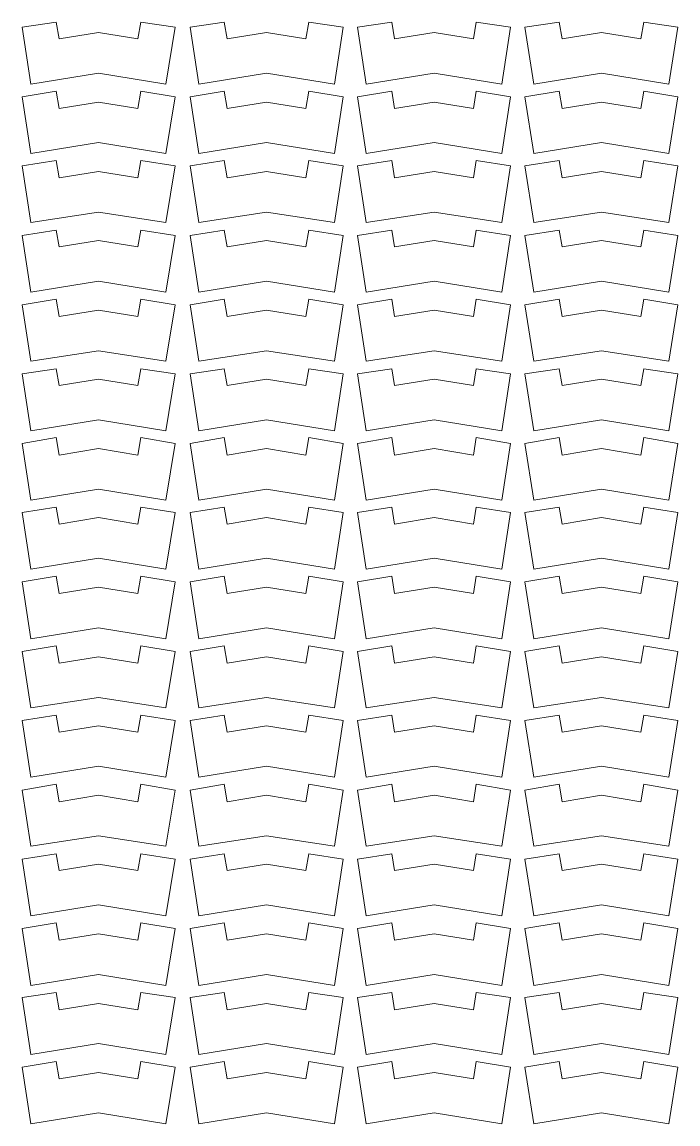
# Model space of a CAD drawing. Header units: centimetres. Extents: x -55.8 to 27.7, y -32.1 to 37.5.
# Drawn here: x 9.83 to 21.15, y 18.02 to 37.03 of the extents above; entities that cross this region are included whole.
import ezdxf

# ---------------------------------------------------------------- set-up
doc = ezdxf.new("R2010")
doc.units = ezdxf.units.CM
doc.header["$MEASUREMENT"] = 0

msp = doc.modelspace()

# ---------------------------------------------------------------- linework, layer by layer
at = {"color": 242, "lineweight": 9}
for points in [[(11.83, 36.745), (11.83, 36.745), (11.88, 37.035), (11.88, 37.035), (11.88, 37.035), (11.88, 37.035), (12.47, 36.945), (12.47, 36.945), (12.47, 36.945), (12.47, 36.945), (12.31, 35.965), (12.31, 35.965), (12.31, 35.965), (12.31, 35.965), (11.15, 36.155), (11.15, 36.155), (11.15, 36.155), (11.15, 36.155), (9.98, 35.965), (9.98, 35.965), (9.98, 35.965), (9.98, 35.965), (9.83, 36.945), (9.83, 36.945), (9.83, 36.945), (9.83, 36.945), (10.42, 37.035), (10.42, 37.035), (10.42, 37.035), (10.42, 37.035), (10.47, 36.745), (10.47, 36.745), (10.47, 36.745), (10.47, 36.745), (11.15, 36.855), (11.15, 36.855), (11.15, 36.855), (11.15, 36.855), (11.83, 36.745), (11.83, 36.745)], [(14.73, 36.745), (14.73, 36.745), (14.78, 37.035), (14.78, 37.035), (14.78, 37.035), (14.78, 37.035), (15.37, 36.945), (15.37, 36.945), (15.37, 36.945), (15.37, 36.945), (15.22, 35.965), (15.22, 35.965), (15.22, 35.965), (15.22, 35.965), (14.05, 36.155), (14.05, 36.155), (14.05, 36.155), (14.05, 36.155), (12.88, 35.965), (12.88, 35.965), (12.88, 35.965), (12.88, 35.965), (12.73, 36.945), (12.73, 36.945), (12.73, 36.945), (12.73, 36.945), (13.32, 37.035), (13.32, 37.035), (13.32, 37.035), (13.32, 37.035), (13.37, 36.745), (13.37, 36.745), (13.37, 36.745), (13.37, 36.745), (14.05, 36.855), (14.05, 36.855), (14.05, 36.855), (14.05, 36.855), (14.73, 36.745), (14.73, 36.745)], [(17.62, 36.745), (17.62, 36.745), (17.67, 37.035), (17.67, 37.035), (17.67, 37.035), (17.67, 37.035), (18.26, 36.945), (18.26, 36.945), (18.26, 36.945), (18.26, 36.945), (18.11, 35.965), (18.11, 35.965), (18.11, 35.965), (18.11, 35.965), (16.94, 36.155), (16.94, 36.155), (16.94, 36.155), (16.94, 36.155), (15.77, 35.965), (15.77, 35.965), (15.77, 35.965), (15.77, 35.965), (15.62, 36.945), (15.62, 36.945), (15.62, 36.945), (15.62, 36.945), (16.21, 37.035), (16.21, 37.035), (16.21, 37.035), (16.21, 37.035), (16.26, 36.745), (16.26, 36.745), (16.26, 36.745), (16.26, 36.745), (16.94, 36.855), (16.94, 36.855), (16.94, 36.855), (16.94, 36.855), (17.62, 36.745), (17.62, 36.745)], [(20.51, 36.745), (20.51, 36.745), (20.56, 37.035), (20.56, 37.035), (20.56, 37.035), (20.56, 37.035), (21.15, 36.945), (21.15, 36.945), (21.15, 36.945), (21.15, 36.945), (20.99, 35.965), (20.99, 35.965), (20.99, 35.965), (20.99, 35.965), (19.83, 36.155), (19.83, 36.155), (19.83, 36.155), (19.83, 36.155), (18.66, 35.965), (18.66, 35.965), (18.66, 35.965), (18.66, 35.965), (18.51, 36.945), (18.51, 36.945), (18.51, 36.945), (18.51, 36.945), (19.1, 37.035), (19.1, 37.035), (19.1, 37.035), (19.1, 37.035), (19.15, 36.745), (19.15, 36.745), (19.15, 36.745), (19.15, 36.745), (19.83, 36.855), (19.83, 36.855), (19.83, 36.855), (19.83, 36.855), (20.51, 36.745), (20.51, 36.745)], [(11.83, 35.545), (11.83, 35.545), (11.88, 35.845), (11.88, 35.845), (11.88, 35.845), (11.88, 35.845), (12.47, 35.745), (12.47, 35.745), (12.47, 35.745), (12.47, 35.745), (12.31, 34.765), (12.31, 34.765), (12.31, 34.765), (12.31, 34.765), (11.15, 34.955), (11.15, 34.955), (11.15, 34.955), (11.15, 34.955), (9.98, 34.765), (9.98, 34.765), (9.98, 34.765), (9.98, 34.765), (9.83, 35.745), (9.83, 35.745), (9.83, 35.745), (9.83, 35.745), (10.42, 35.845), (10.42, 35.845), (10.42, 35.845), (10.42, 35.845), (10.47, 35.545), (10.47, 35.545), (10.47, 35.545), (10.47, 35.545), (11.15, 35.655), (11.15, 35.655), (11.15, 35.655), (11.15, 35.655), (11.83, 35.545), (11.83, 35.545)], [(14.73, 35.545), (14.73, 35.545), (14.78, 35.845), (14.78, 35.845), (14.78, 35.845), (14.78, 35.845), (15.37, 35.745), (15.37, 35.745), (15.37, 35.745), (15.37, 35.745), (15.22, 34.765), (15.22, 34.765), (15.22, 34.765), (15.22, 34.765), (14.05, 34.955), (14.05, 34.955), (14.05, 34.955), (14.05, 34.955), (12.88, 34.765), (12.88, 34.765), (12.88, 34.765), (12.88, 34.765), (12.73, 35.745), (12.73, 35.745), (12.73, 35.745), (12.73, 35.745), (13.32, 35.845), (13.32, 35.845), (13.32, 35.845), (13.32, 35.845), (13.37, 35.545), (13.37, 35.545), (13.37, 35.545), (13.37, 35.545), (14.05, 35.655), (14.05, 35.655), (14.05, 35.655), (14.05, 35.655), (14.73, 35.545), (14.73, 35.545)], [(17.62, 35.545), (17.62, 35.545), (17.67, 35.845), (17.67, 35.845), (17.67, 35.845), (17.67, 35.845), (18.26, 35.745), (18.26, 35.745), (18.26, 35.745), (18.26, 35.745), (18.11, 34.765), (18.11, 34.765), (18.11, 34.765), (18.11, 34.765), (16.94, 34.955), (16.94, 34.955), (16.94, 34.955), (16.94, 34.955), (15.77, 34.765), (15.77, 34.765), (15.77, 34.765), (15.77, 34.765), (15.62, 35.745), (15.62, 35.745), (15.62, 35.745), (15.62, 35.745), (16.21, 35.845), (16.21, 35.845), (16.21, 35.845), (16.21, 35.845), (16.26, 35.545), (16.26, 35.545), (16.26, 35.545), (16.26, 35.545), (16.94, 35.655), (16.94, 35.655), (16.94, 35.655), (16.94, 35.655), (17.62, 35.545), (17.62, 35.545)], [(20.51, 35.545), (20.51, 35.545), (20.56, 35.845), (20.56, 35.845), (20.56, 35.845), (20.56, 35.845), (21.15, 35.745), (21.15, 35.745), (21.15, 35.745), (21.15, 35.745), (20.99, 34.765), (20.99, 34.765), (20.99, 34.765), (20.99, 34.765), (19.83, 34.955), (19.83, 34.955), (19.83, 34.955), (19.83, 34.955), (18.66, 34.765), (18.66, 34.765), (18.66, 34.765), (18.66, 34.765), (18.51, 35.745), (18.51, 35.745), (18.51, 35.745), (18.51, 35.745), (19.1, 35.845), (19.1, 35.845), (19.1, 35.845), (19.1, 35.845), (19.15, 35.545), (19.15, 35.545), (19.15, 35.545), (19.15, 35.545), (19.83, 35.655), (19.83, 35.655), (19.83, 35.655), (19.83, 35.655), (20.51, 35.545), (20.51, 35.545)], [(11.83, 34.345), (11.83, 34.345), (11.88, 34.645), (11.88, 34.645), (11.88, 34.645), (11.88, 34.645), (12.47, 34.555), (12.47, 34.555), (12.47, 34.555), (12.47, 34.555), (12.31, 33.575), (12.31, 33.575), (12.31, 33.575), (12.31, 33.575), (11.15, 33.755), (11.15, 33.755), (11.15, 33.755), (11.15, 33.755), (9.98, 33.575), (9.98, 33.575), (9.98, 33.575), (9.98, 33.575), (9.83, 34.555), (9.83, 34.555), (9.83, 34.555), (9.83, 34.555), (10.42, 34.645), (10.42, 34.645), (10.42, 34.645), (10.42, 34.645), (10.47, 34.345), (10.47, 34.345), (10.47, 34.345), (10.47, 34.345), (11.15, 34.455), (11.15, 34.455), (11.15, 34.455), (11.15, 34.455), (11.83, 34.345), (11.83, 34.345)], [(14.73, 34.345), (14.73, 34.345), (14.78, 34.645), (14.78, 34.645), (14.78, 34.645), (14.78, 34.645), (15.37, 34.555), (15.37, 34.555), (15.37, 34.555), (15.37, 34.555), (15.22, 33.575), (15.22, 33.575), (15.22, 33.575), (15.22, 33.575), (14.05, 33.755), (14.05, 33.755), (14.05, 33.755), (14.05, 33.755), (12.88, 33.575), (12.88, 33.575), (12.88, 33.575), (12.88, 33.575), (12.73, 34.555), (12.73, 34.555), (12.73, 34.555), (12.73, 34.555), (13.32, 34.645), (13.32, 34.645), (13.32, 34.645), (13.32, 34.645), (13.37, 34.345), (13.37, 34.345), (13.37, 34.345), (13.37, 34.345), (14.05, 34.455), (14.05, 34.455), (14.05, 34.455), (14.05, 34.455), (14.73, 34.345), (14.73, 34.345)], [(17.62, 34.345), (17.62, 34.345), (17.67, 34.645), (17.67, 34.645), (17.67, 34.645), (17.67, 34.645), (18.26, 34.555), (18.26, 34.555), (18.26, 34.555), (18.26, 34.555), (18.11, 33.575), (18.11, 33.575), (18.11, 33.575), (18.11, 33.575), (16.94, 33.755), (16.94, 33.755), (16.94, 33.755), (16.94, 33.755), (15.77, 33.575), (15.77, 33.575), (15.77, 33.575), (15.77, 33.575), (15.62, 34.555), (15.62, 34.555), (15.62, 34.555), (15.62, 34.555), (16.21, 34.645), (16.21, 34.645), (16.21, 34.645), (16.21, 34.645), (16.26, 34.345), (16.26, 34.345), (16.26, 34.345), (16.26, 34.345), (16.94, 34.455), (16.94, 34.455), (16.94, 34.455), (16.94, 34.455), (17.62, 34.345), (17.62, 34.345)], [(20.51, 34.345), (20.51, 34.345), (20.56, 34.645), (20.56, 34.645), (20.56, 34.645), (20.56, 34.645), (21.15, 34.555), (21.15, 34.555), (21.15, 34.555), (21.15, 34.555), (20.99, 33.575), (20.99, 33.575), (20.99, 33.575), (20.99, 33.575), (19.83, 33.755), (19.83, 33.755), (19.83, 33.755), (19.83, 33.755), (18.66, 33.575), (18.66, 33.575), (18.66, 33.575), (18.66, 33.575), (18.51, 34.555), (18.51, 34.555), (18.51, 34.555), (18.51, 34.555), (19.1, 34.645), (19.1, 34.645), (19.1, 34.645), (19.1, 34.645), (19.15, 34.345), (19.15, 34.345), (19.15, 34.345), (19.15, 34.345), (19.83, 34.455), (19.83, 34.455), (19.83, 34.455), (19.83, 34.455), (20.51, 34.345), (20.51, 34.345)], [(11.83, 33.155), (11.83, 33.155), (11.88, 33.445), (11.88, 33.445), (11.88, 33.445), (11.88, 33.445), (12.47, 33.355), (12.47, 33.355), (12.47, 33.355), (12.47, 33.355), (12.31, 32.375), (12.31, 32.375), (12.31, 32.375), (12.31, 32.375), (11.15, 32.565), (11.15, 32.565), (11.15, 32.565), (11.15, 32.565), (9.98, 32.375), (9.98, 32.375), (9.98, 32.375), (9.98, 32.375), (9.83, 33.355), (9.83, 33.355), (9.83, 33.355), (9.83, 33.355), (10.42, 33.445), (10.42, 33.445), (10.42, 33.445), (10.42, 33.445), (10.47, 33.155), (10.47, 33.155), (10.47, 33.155), (10.47, 33.155), (11.15, 33.265), (11.15, 33.265), (11.15, 33.265), (11.15, 33.265), (11.83, 33.155), (11.83, 33.155)], [(14.73, 33.155), (14.73, 33.155), (14.78, 33.445), (14.78, 33.445), (14.78, 33.445), (14.78, 33.445), (15.37, 33.355), (15.37, 33.355), (15.37, 33.355), (15.37, 33.355), (15.22, 32.375), (15.22, 32.375), (15.22, 32.375), (15.22, 32.375), (14.05, 32.565), (14.05, 32.565), (14.05, 32.565), (14.05, 32.565), (12.88, 32.375), (12.88, 32.375), (12.88, 32.375), (12.88, 32.375), (12.73, 33.355), (12.73, 33.355), (12.73, 33.355), (12.73, 33.355), (13.32, 33.445), (13.32, 33.445), (13.32, 33.445), (13.32, 33.445), (13.37, 33.155), (13.37, 33.155), (13.37, 33.155), (13.37, 33.155), (14.05, 33.265), (14.05, 33.265), (14.05, 33.265), (14.05, 33.265), (14.73, 33.155), (14.73, 33.155)], [(17.62, 33.155), (17.62, 33.155), (17.67, 33.445), (17.67, 33.445), (17.67, 33.445), (17.67, 33.445), (18.26, 33.355), (18.26, 33.355), (18.26, 33.355), (18.26, 33.355), (18.11, 32.375), (18.11, 32.375), (18.11, 32.375), (18.11, 32.375), (16.94, 32.565), (16.94, 32.565), (16.94, 32.565), (16.94, 32.565), (15.77, 32.375), (15.77, 32.375), (15.77, 32.375), (15.77, 32.375), (15.62, 33.355), (15.62, 33.355), (15.62, 33.355), (15.62, 33.355), (16.21, 33.445), (16.21, 33.445), (16.21, 33.445), (16.21, 33.445), (16.26, 33.155), (16.26, 33.155), (16.26, 33.155), (16.26, 33.155), (16.94, 33.265), (16.94, 33.265), (16.94, 33.265), (16.94, 33.265), (17.62, 33.155), (17.62, 33.155)], [(20.51, 33.155), (20.51, 33.155), (20.56, 33.445), (20.56, 33.445), (20.56, 33.445), (20.56, 33.445), (21.15, 33.355), (21.15, 33.355), (21.15, 33.355), (21.15, 33.355), (20.99, 32.375), (20.99, 32.375), (20.99, 32.375), (20.99, 32.375), (19.83, 32.565), (19.83, 32.565), (19.83, 32.565), (19.83, 32.565), (18.66, 32.375), (18.66, 32.375), (18.66, 32.375), (18.66, 32.375), (18.51, 33.355), (18.51, 33.355), (18.51, 33.355), (18.51, 33.355), (19.1, 33.445), (19.1, 33.445), (19.1, 33.445), (19.1, 33.445), (19.15, 33.155), (19.15, 33.155), (19.15, 33.155), (19.15, 33.155), (19.83, 33.265), (19.83, 33.265), (19.83, 33.265), (19.83, 33.265), (20.51, 33.155), (20.51, 33.155)], [(11.83, 31.955), (11.83, 31.955), (11.88, 32.255), (11.88, 32.255), (11.88, 32.255), (11.88, 32.255), (12.47, 32.155), (12.47, 32.155), (12.47, 32.155), (12.47, 32.155), (12.31, 31.185), (12.31, 31.185), (12.31, 31.185), (12.31, 31.185), (11.15, 31.365), (11.15, 31.365), (11.15, 31.365), (11.15, 31.365), (9.98, 31.185), (9.98, 31.185), (9.98, 31.185), (9.98, 31.185), (9.83, 32.155), (9.83, 32.155), (9.83, 32.155), (9.83, 32.155), (10.42, 32.255), (10.42, 32.255), (10.42, 32.255), (10.42, 32.255), (10.47, 31.955), (10.47, 31.955), (10.47, 31.955), (10.47, 31.955), (11.15, 32.065), (11.15, 32.065), (11.15, 32.065), (11.15, 32.065), (11.83, 31.955), (11.83, 31.955)], [(14.73, 31.955), (14.73, 31.955), (14.78, 32.255), (14.78, 32.255), (14.78, 32.255), (14.78, 32.255), (15.37, 32.155), (15.37, 32.155), (15.37, 32.155), (15.37, 32.155), (15.22, 31.185), (15.22, 31.185), (15.22, 31.185), (15.22, 31.185), (14.05, 31.365), (14.05, 31.365), (14.05, 31.365), (14.05, 31.365), (12.88, 31.185), (12.88, 31.185), (12.88, 31.185), (12.88, 31.185), (12.73, 32.155), (12.73, 32.155), (12.73, 32.155), (12.73, 32.155), (13.32, 32.255), (13.32, 32.255), (13.32, 32.255), (13.32, 32.255), (13.37, 31.955), (13.37, 31.955), (13.37, 31.955), (13.37, 31.955), (14.05, 32.065), (14.05, 32.065), (14.05, 32.065), (14.05, 32.065), (14.73, 31.955), (14.73, 31.955)], [(17.62, 31.955), (17.62, 31.955), (17.67, 32.255), (17.67, 32.255), (17.67, 32.255), (17.67, 32.255), (18.26, 32.155), (18.26, 32.155), (18.26, 32.155), (18.26, 32.155), (18.11, 31.185), (18.11, 31.185), (18.11, 31.185), (18.11, 31.185), (16.94, 31.365), (16.94, 31.365), (16.94, 31.365), (16.94, 31.365), (15.77, 31.185), (15.77, 31.185), (15.77, 31.185), (15.77, 31.185), (15.62, 32.155), (15.62, 32.155), (15.62, 32.155), (15.62, 32.155), (16.21, 32.255), (16.21, 32.255), (16.21, 32.255), (16.21, 32.255), (16.26, 31.955), (16.26, 31.955), (16.26, 31.955), (16.26, 31.955), (16.94, 32.065), (16.94, 32.065), (16.94, 32.065), (16.94, 32.065), (17.62, 31.955), (17.62, 31.955)], [(20.51, 31.955), (20.51, 31.955), (20.56, 32.255), (20.56, 32.255), (20.56, 32.255), (20.56, 32.255), (21.15, 32.155), (21.15, 32.155), (21.15, 32.155), (21.15, 32.155), (20.99, 31.185), (20.99, 31.185), (20.99, 31.185), (20.99, 31.185), (19.83, 31.365), (19.83, 31.365), (19.83, 31.365), (19.83, 31.365), (18.66, 31.185), (18.66, 31.185), (18.66, 31.185), (18.66, 31.185), (18.51, 32.155), (18.51, 32.155), (18.51, 32.155), (18.51, 32.155), (19.1, 32.255), (19.1, 32.255), (19.1, 32.255), (19.1, 32.255), (19.15, 31.955), (19.15, 31.955), (19.15, 31.955), (19.15, 31.955), (19.83, 32.065), (19.83, 32.065), (19.83, 32.065), (19.83, 32.065), (20.51, 31.955), (20.51, 31.955)], [(11.83, 30.765), (11.83, 30.765), (11.88, 31.055), (11.88, 31.055), (11.88, 31.055), (11.88, 31.055), (12.47, 30.965), (12.47, 30.965), (12.47, 30.965), (12.47, 30.965), (12.31, 29.985), (12.31, 29.985), (12.31, 29.985), (12.31, 29.985), (11.15, 30.175), (11.15, 30.175), (11.15, 30.175), (11.15, 30.175), (9.98, 29.985), (9.98, 29.985), (9.98, 29.985), (9.98, 29.985), (9.83, 30.965), (9.83, 30.965), (9.83, 30.965), (9.83, 30.965), (10.42, 31.055), (10.42, 31.055), (10.42, 31.055), (10.42, 31.055), (10.47, 30.765), (10.47, 30.765), (10.47, 30.765), (10.47, 30.765), (11.15, 30.875), (11.15, 30.875), (11.15, 30.875), (11.15, 30.875), (11.83, 30.765), (11.83, 30.765)], [(14.73, 30.765), (14.73, 30.765), (14.78, 31.055), (14.78, 31.055), (14.78, 31.055), (14.78, 31.055), (15.37, 30.965), (15.37, 30.965), (15.37, 30.965), (15.37, 30.965), (15.22, 29.985), (15.22, 29.985), (15.22, 29.985), (15.22, 29.985), (14.05, 30.175), (14.05, 30.175), (14.05, 30.175), (14.05, 30.175), (12.88, 29.985), (12.88, 29.985), (12.88, 29.985), (12.88, 29.985), (12.73, 30.965), (12.73, 30.965), (12.73, 30.965), (12.73, 30.965), (13.32, 31.055), (13.32, 31.055), (13.32, 31.055), (13.32, 31.055), (13.37, 30.765), (13.37, 30.765), (13.37, 30.765), (13.37, 30.765), (14.05, 30.875), (14.05, 30.875), (14.05, 30.875), (14.05, 30.875), (14.73, 30.765), (14.73, 30.765)], [(17.62, 30.765), (17.62, 30.765), (17.67, 31.055), (17.67, 31.055), (17.67, 31.055), (17.67, 31.055), (18.26, 30.965), (18.26, 30.965), (18.26, 30.965), (18.26, 30.965), (18.11, 29.985), (18.11, 29.985), (18.11, 29.985), (18.11, 29.985), (16.94, 30.175), (16.94, 30.175), (16.94, 30.175), (16.94, 30.175), (15.77, 29.985), (15.77, 29.985), (15.77, 29.985), (15.77, 29.985), (15.62, 30.965), (15.62, 30.965), (15.62, 30.965), (15.62, 30.965), (16.21, 31.055), (16.21, 31.055), (16.21, 31.055), (16.21, 31.055), (16.26, 30.765), (16.26, 30.765), (16.26, 30.765), (16.26, 30.765), (16.94, 30.875), (16.94, 30.875), (16.94, 30.875), (16.94, 30.875), (17.62, 30.765), (17.62, 30.765)], [(20.51, 30.765), (20.51, 30.765), (20.56, 31.055), (20.56, 31.055), (20.56, 31.055), (20.56, 31.055), (21.15, 30.965), (21.15, 30.965), (21.15, 30.965), (21.15, 30.965), (20.99, 29.985), (20.99, 29.985), (20.99, 29.985), (20.99, 29.985), (19.83, 30.175), (19.83, 30.175), (19.83, 30.175), (19.83, 30.175), (18.66, 29.985), (18.66, 29.985), (18.66, 29.985), (18.66, 29.985), (18.51, 30.965), (18.51, 30.965), (18.51, 30.965), (18.51, 30.965), (19.1, 31.055), (19.1, 31.055), (19.1, 31.055), (19.1, 31.055), (19.15, 30.765), (19.15, 30.765), (19.15, 30.765), (19.15, 30.765), (19.83, 30.875), (19.83, 30.875), (19.83, 30.875), (19.83, 30.875), (20.51, 30.765), (20.51, 30.765)], [(11.83, 29.565), (11.83, 29.565), (11.88, 29.865), (11.88, 29.865), (11.88, 29.865), (11.88, 29.865), (12.47, 29.765), (12.47, 29.765), (12.47, 29.765), (12.47, 29.765), (12.31, 28.785), (12.31, 28.785), (12.31, 28.785), (12.31, 28.785), (11.15, 28.975), (11.15, 28.975), (11.15, 28.975), (11.15, 28.975), (9.98, 28.785), (9.98, 28.785), (9.98, 28.785), (9.98, 28.785), (9.83, 29.765), (9.83, 29.765), (9.83, 29.765), (9.83, 29.765), (10.42, 29.865), (10.42, 29.865), (10.42, 29.865), (10.42, 29.865), (10.47, 29.565), (10.47, 29.565), (10.47, 29.565), (10.47, 29.565), (11.15, 29.675), (11.15, 29.675), (11.15, 29.675), (11.15, 29.675), (11.83, 29.565), (11.83, 29.565)], [(14.73, 29.565), (14.73, 29.565), (14.78, 29.865), (14.78, 29.865), (14.78, 29.865), (14.78, 29.865), (15.37, 29.765), (15.37, 29.765), (15.37, 29.765), (15.37, 29.765), (15.22, 28.785), (15.22, 28.785), (15.22, 28.785), (15.22, 28.785), (14.05, 28.975), (14.05, 28.975), (14.05, 28.975), (14.05, 28.975), (12.88, 28.785), (12.88, 28.785), (12.88, 28.785), (12.88, 28.785), (12.73, 29.765), (12.73, 29.765), (12.73, 29.765), (12.73, 29.765), (13.32, 29.865), (13.32, 29.865), (13.32, 29.865), (13.32, 29.865), (13.37, 29.565), (13.37, 29.565), (13.37, 29.565), (13.37, 29.565), (14.05, 29.675), (14.05, 29.675), (14.05, 29.675), (14.05, 29.675), (14.73, 29.565), (14.73, 29.565)], [(17.62, 29.565), (17.62, 29.565), (17.67, 29.865), (17.67, 29.865), (17.67, 29.865), (17.67, 29.865), (18.26, 29.765), (18.26, 29.765), (18.26, 29.765), (18.26, 29.765), (18.11, 28.785), (18.11, 28.785), (18.11, 28.785), (18.11, 28.785), (16.94, 28.975), (16.94, 28.975), (16.94, 28.975), (16.94, 28.975), (15.77, 28.785), (15.77, 28.785), (15.77, 28.785), (15.77, 28.785), (15.62, 29.765), (15.62, 29.765), (15.62, 29.765), (15.62, 29.765), (16.21, 29.865), (16.21, 29.865), (16.21, 29.865), (16.21, 29.865), (16.26, 29.565), (16.26, 29.565), (16.26, 29.565), (16.26, 29.565), (16.94, 29.675), (16.94, 29.675), (16.94, 29.675), (16.94, 29.675), (17.62, 29.565), (17.62, 29.565)], [(20.51, 29.565), (20.51, 29.565), (20.56, 29.865), (20.56, 29.865), (20.56, 29.865), (20.56, 29.865), (21.15, 29.765), (21.15, 29.765), (21.15, 29.765), (21.15, 29.765), (20.99, 28.785), (20.99, 28.785), (20.99, 28.785), (20.99, 28.785), (19.83, 28.975), (19.83, 28.975), (19.83, 28.975), (19.83, 28.975), (18.66, 28.785), (18.66, 28.785), (18.66, 28.785), (18.66, 28.785), (18.51, 29.765), (18.51, 29.765), (18.51, 29.765), (18.51, 29.765), (19.1, 29.865), (19.1, 29.865), (19.1, 29.865), (19.1, 29.865), (19.15, 29.565), (19.15, 29.565), (19.15, 29.565), (19.15, 29.565), (19.83, 29.675), (19.83, 29.675), (19.83, 29.675), (19.83, 29.675), (20.51, 29.565), (20.51, 29.565)], [(11.83, 28.375), (11.83, 28.375), (11.88, 28.665), (11.88, 28.665), (11.88, 28.665), (11.88, 28.665), (12.47, 28.575), (12.47, 28.575), (12.47, 28.575), (12.47, 28.575), (12.31, 27.595), (12.31, 27.595), (12.31, 27.595), (12.31, 27.595), (11.15, 27.785), (11.15, 27.785), (11.15, 27.785), (11.15, 27.785), (9.98, 27.595), (9.98, 27.595), (9.98, 27.595), (9.98, 27.595), (9.83, 28.575), (9.83, 28.575), (9.83, 28.575), (9.83, 28.575), (10.42, 28.665), (10.42, 28.665), (10.42, 28.665), (10.42, 28.665), (10.47, 28.375), (10.47, 28.375), (10.47, 28.375), (10.47, 28.375), (11.15, 28.485), (11.15, 28.485), (11.15, 28.485), (11.15, 28.485), (11.83, 28.375), (11.83, 28.375)], [(14.73, 28.375), (14.73, 28.375), (14.78, 28.665), (14.78, 28.665), (14.78, 28.665), (14.78, 28.665), (15.37, 28.575), (15.37, 28.575), (15.37, 28.575), (15.37, 28.575), (15.22, 27.595), (15.22, 27.595), (15.22, 27.595), (15.22, 27.595), (14.05, 27.785), (14.05, 27.785), (14.05, 27.785), (14.05, 27.785), (12.88, 27.595), (12.88, 27.595), (12.88, 27.595), (12.88, 27.595), (12.73, 28.575), (12.73, 28.575), (12.73, 28.575), (12.73, 28.575), (13.32, 28.665), (13.32, 28.665), (13.32, 28.665), (13.32, 28.665), (13.37, 28.375), (13.37, 28.375), (13.37, 28.375), (13.37, 28.375), (14.05, 28.485), (14.05, 28.485), (14.05, 28.485), (14.05, 28.485), (14.73, 28.375), (14.73, 28.375)], [(17.62, 28.375), (17.62, 28.375), (17.67, 28.665), (17.67, 28.665), (17.67, 28.665), (17.67, 28.665), (18.26, 28.575), (18.26, 28.575), (18.26, 28.575), (18.26, 28.575), (18.11, 27.595), (18.11, 27.595), (18.11, 27.595), (18.11, 27.595), (16.94, 27.785), (16.94, 27.785), (16.94, 27.785), (16.94, 27.785), (15.77, 27.595), (15.77, 27.595), (15.77, 27.595), (15.77, 27.595), (15.62, 28.575), (15.62, 28.575), (15.62, 28.575), (15.62, 28.575), (16.21, 28.665), (16.21, 28.665), (16.21, 28.665), (16.21, 28.665), (16.26, 28.375), (16.26, 28.375), (16.26, 28.375), (16.26, 28.375), (16.94, 28.485), (16.94, 28.485), (16.94, 28.485), (16.94, 28.485), (17.62, 28.375), (17.62, 28.375)], [(20.51, 28.375), (20.51, 28.375), (20.56, 28.665), (20.56, 28.665), (20.56, 28.665), (20.56, 28.665), (21.15, 28.575), (21.15, 28.575), (21.15, 28.575), (21.15, 28.575), (20.99, 27.595), (20.99, 27.595), (20.99, 27.595), (20.99, 27.595), (19.83, 27.785), (19.83, 27.785), (19.83, 27.785), (19.83, 27.785), (18.66, 27.595), (18.66, 27.595), (18.66, 27.595), (18.66, 27.595), (18.51, 28.575), (18.51, 28.575), (18.51, 28.575), (18.51, 28.575), (19.1, 28.665), (19.1, 28.665), (19.1, 28.665), (19.1, 28.665), (19.15, 28.375), (19.15, 28.375), (19.15, 28.375), (19.15, 28.375), (19.83, 28.485), (19.83, 28.485), (19.83, 28.485), (19.83, 28.485), (20.51, 28.375), (20.51, 28.375)], [(11.83, 27.175), (11.83, 27.175), (11.88, 27.475), (11.88, 27.475), (11.88, 27.475), (11.88, 27.475), (12.47, 27.375), (12.47, 27.375), (12.47, 27.375), (12.47, 27.375), (12.31, 26.395), (12.31, 26.395), (12.31, 26.395), (12.31, 26.395), (11.15, 26.585), (11.15, 26.585), (11.15, 26.585), (11.15, 26.585), (9.98, 26.395), (9.98, 26.395), (9.98, 26.395), (9.98, 26.395), (9.83, 27.375), (9.83, 27.375), (9.83, 27.375), (9.83, 27.375), (10.42, 27.475), (10.42, 27.475), (10.42, 27.475), (10.42, 27.475), (10.47, 27.175), (10.47, 27.175), (10.47, 27.175), (10.47, 27.175), (11.15, 27.285), (11.15, 27.285), (11.15, 27.285), (11.15, 27.285), (11.83, 27.175), (11.83, 27.175)], [(14.73, 27.175), (14.73, 27.175), (14.78, 27.475), (14.78, 27.475), (14.78, 27.475), (14.78, 27.475), (15.37, 27.375), (15.37, 27.375), (15.37, 27.375), (15.37, 27.375), (15.22, 26.395), (15.22, 26.395), (15.22, 26.395), (15.22, 26.395), (14.05, 26.585), (14.05, 26.585), (14.05, 26.585), (14.05, 26.585), (12.88, 26.395), (12.88, 26.395), (12.88, 26.395), (12.88, 26.395), (12.73, 27.375), (12.73, 27.375), (12.73, 27.375), (12.73, 27.375), (13.32, 27.475), (13.32, 27.475), (13.32, 27.475), (13.32, 27.475), (13.37, 27.175), (13.37, 27.175), (13.37, 27.175), (13.37, 27.175), (14.05, 27.285), (14.05, 27.285), (14.05, 27.285), (14.05, 27.285), (14.73, 27.175), (14.73, 27.175)], [(17.62, 27.175), (17.62, 27.175), (17.67, 27.475), (17.67, 27.475), (17.67, 27.475), (17.67, 27.475), (18.26, 27.375), (18.26, 27.375), (18.26, 27.375), (18.26, 27.375), (18.11, 26.395), (18.11, 26.395), (18.11, 26.395), (18.11, 26.395), (16.94, 26.585), (16.94, 26.585), (16.94, 26.585), (16.94, 26.585), (15.77, 26.395), (15.77, 26.395), (15.77, 26.395), (15.77, 26.395), (15.62, 27.375), (15.62, 27.375), (15.62, 27.375), (15.62, 27.375), (16.21, 27.475), (16.21, 27.475), (16.21, 27.475), (16.21, 27.475), (16.26, 27.175), (16.26, 27.175), (16.26, 27.175), (16.26, 27.175), (16.94, 27.285), (16.94, 27.285), (16.94, 27.285), (16.94, 27.285), (17.62, 27.175), (17.62, 27.175)], [(20.51, 27.175), (20.51, 27.175), (20.56, 27.475), (20.56, 27.475), (20.56, 27.475), (20.56, 27.475), (21.15, 27.375), (21.15, 27.375), (21.15, 27.375), (21.15, 27.375), (20.99, 26.395), (20.99, 26.395), (20.99, 26.395), (20.99, 26.395), (19.83, 26.585), (19.83, 26.585), (19.83, 26.585), (19.83, 26.585), (18.66, 26.395), (18.66, 26.395), (18.66, 26.395), (18.66, 26.395), (18.51, 27.375), (18.51, 27.375), (18.51, 27.375), (18.51, 27.375), (19.1, 27.475), (19.1, 27.475), (19.1, 27.475), (19.1, 27.475), (19.15, 27.175), (19.15, 27.175), (19.15, 27.175), (19.15, 27.175), (19.83, 27.285), (19.83, 27.285), (19.83, 27.285), (19.83, 27.285), (20.51, 27.175), (20.51, 27.175)], [(11.83, 25.975), (11.83, 25.975), (11.88, 26.275), (11.88, 26.275), (11.88, 26.275), (11.88, 26.275), (12.47, 26.175), (12.47, 26.175), (12.47, 26.175), (12.47, 26.175), (12.31, 25.205), (12.31, 25.205), (12.31, 25.205), (12.31, 25.205), (11.15, 25.385), (11.15, 25.385), (11.15, 25.385), (11.15, 25.385), (9.98, 25.205), (9.98, 25.205), (9.98, 25.205), (9.98, 25.205), (9.83, 26.175), (9.83, 26.175), (9.83, 26.175), (9.83, 26.175), (10.42, 26.275), (10.42, 26.275), (10.42, 26.275), (10.42, 26.275), (10.47, 25.975), (10.47, 25.975), (10.47, 25.975), (10.47, 25.975), (11.15, 26.085), (11.15, 26.085), (11.15, 26.085), (11.15, 26.085), (11.83, 25.975), (11.83, 25.975)], [(14.73, 25.975), (14.73, 25.975), (14.78, 26.275), (14.78, 26.275), (14.78, 26.275), (14.78, 26.275), (15.37, 26.175), (15.37, 26.175), (15.37, 26.175), (15.37, 26.175), (15.22, 25.205), (15.22, 25.205), (15.22, 25.205), (15.22, 25.205), (14.05, 25.385), (14.05, 25.385), (14.05, 25.385), (14.05, 25.385), (12.88, 25.205), (12.88, 25.205), (12.88, 25.205), (12.88, 25.205), (12.73, 26.175), (12.73, 26.175), (12.73, 26.175), (12.73, 26.175), (13.32, 26.275), (13.32, 26.275), (13.32, 26.275), (13.32, 26.275), (13.37, 25.975), (13.37, 25.975), (13.37, 25.975), (13.37, 25.975), (14.05, 26.085), (14.05, 26.085), (14.05, 26.085), (14.05, 26.085), (14.73, 25.975), (14.73, 25.975)], [(17.62, 25.975), (17.62, 25.975), (17.67, 26.275), (17.67, 26.275), (17.67, 26.275), (17.67, 26.275), (18.26, 26.175), (18.26, 26.175), (18.26, 26.175), (18.26, 26.175), (18.11, 25.205), (18.11, 25.205), (18.11, 25.205), (18.11, 25.205), (16.94, 25.385), (16.94, 25.385), (16.94, 25.385), (16.94, 25.385), (15.77, 25.205), (15.77, 25.205), (15.77, 25.205), (15.77, 25.205), (15.62, 26.175), (15.62, 26.175), (15.62, 26.175), (15.62, 26.175), (16.21, 26.275), (16.21, 26.275), (16.21, 26.275), (16.21, 26.275), (16.26, 25.975), (16.26, 25.975), (16.26, 25.975), (16.26, 25.975), (16.94, 26.085), (16.94, 26.085), (16.94, 26.085), (16.94, 26.085), (17.62, 25.975), (17.62, 25.975)], [(20.51, 25.975), (20.51, 25.975), (20.56, 26.275), (20.56, 26.275), (20.56, 26.275), (20.56, 26.275), (21.15, 26.175), (21.15, 26.175), (21.15, 26.175), (21.15, 26.175), (20.99, 25.205), (20.99, 25.205), (20.99, 25.205), (20.99, 25.205), (19.83, 25.385), (19.83, 25.385), (19.83, 25.385), (19.83, 25.385), (18.66, 25.205), (18.66, 25.205), (18.66, 25.205), (18.66, 25.205), (18.51, 26.175), (18.51, 26.175), (18.51, 26.175), (18.51, 26.175), (19.1, 26.275), (19.1, 26.275), (19.1, 26.275), (19.1, 26.275), (19.15, 25.975), (19.15, 25.975), (19.15, 25.975), (19.15, 25.975), (19.83, 26.085), (19.83, 26.085), (19.83, 26.085), (19.83, 26.085), (20.51, 25.975), (20.51, 25.975)], [(11.83, 24.785), (11.83, 24.785), (11.88, 25.075), (11.88, 25.075), (11.88, 25.075), (11.88, 25.075), (12.47, 24.985), (12.47, 24.985), (12.47, 24.985), (12.47, 24.985), (12.31, 24.005), (12.31, 24.005), (12.31, 24.005), (12.31, 24.005), (11.15, 24.195), (11.15, 24.195), (11.15, 24.195), (11.15, 24.195), (9.98, 24.005), (9.98, 24.005), (9.98, 24.005), (9.98, 24.005), (9.83, 24.985), (9.83, 24.985), (9.83, 24.985), (9.83, 24.985), (10.42, 25.075), (10.42, 25.075), (10.42, 25.075), (10.42, 25.075), (10.47, 24.785), (10.47, 24.785), (10.47, 24.785), (10.47, 24.785), (11.15, 24.895), (11.15, 24.895), (11.15, 24.895), (11.15, 24.895), (11.83, 24.785), (11.83, 24.785)], [(14.73, 24.785), (14.73, 24.785), (14.78, 25.075), (14.78, 25.075), (14.78, 25.075), (14.78, 25.075), (15.37, 24.985), (15.37, 24.985), (15.37, 24.985), (15.37, 24.985), (15.22, 24.005), (15.22, 24.005), (15.22, 24.005), (15.22, 24.005), (14.05, 24.195), (14.05, 24.195), (14.05, 24.195), (14.05, 24.195), (12.88, 24.005), (12.88, 24.005), (12.88, 24.005), (12.88, 24.005), (12.73, 24.985), (12.73, 24.985), (12.73, 24.985), (12.73, 24.985), (13.32, 25.075), (13.32, 25.075), (13.32, 25.075), (13.32, 25.075), (13.37, 24.785), (13.37, 24.785), (13.37, 24.785), (13.37, 24.785), (14.05, 24.895), (14.05, 24.895), (14.05, 24.895), (14.05, 24.895), (14.73, 24.785), (14.73, 24.785)], [(17.62, 24.785), (17.62, 24.785), (17.67, 25.075), (17.67, 25.075), (17.67, 25.075), (17.67, 25.075), (18.26, 24.985), (18.26, 24.985), (18.26, 24.985), (18.26, 24.985), (18.11, 24.005), (18.11, 24.005), (18.11, 24.005), (18.11, 24.005), (16.94, 24.195), (16.94, 24.195), (16.94, 24.195), (16.94, 24.195), (15.77, 24.005), (15.77, 24.005), (15.77, 24.005), (15.77, 24.005), (15.62, 24.985), (15.62, 24.985), (15.62, 24.985), (15.62, 24.985), (16.21, 25.075), (16.21, 25.075), (16.21, 25.075), (16.21, 25.075), (16.26, 24.785), (16.26, 24.785), (16.26, 24.785), (16.26, 24.785), (16.94, 24.895), (16.94, 24.895), (16.94, 24.895), (16.94, 24.895), (17.62, 24.785), (17.62, 24.785)], [(20.51, 24.785), (20.51, 24.785), (20.56, 25.075), (20.56, 25.075), (20.56, 25.075), (20.56, 25.075), (21.15, 24.985), (21.15, 24.985), (21.15, 24.985), (21.15, 24.985), (20.99, 24.005), (20.99, 24.005), (20.99, 24.005), (20.99, 24.005), (19.83, 24.195), (19.83, 24.195), (19.83, 24.195), (19.83, 24.195), (18.66, 24.005), (18.66, 24.005), (18.66, 24.005), (18.66, 24.005), (18.51, 24.985), (18.51, 24.985), (18.51, 24.985), (18.51, 24.985), (19.1, 25.075), (19.1, 25.075), (19.1, 25.075), (19.1, 25.075), (19.15, 24.785), (19.15, 24.785), (19.15, 24.785), (19.15, 24.785), (19.83, 24.895), (19.83, 24.895), (19.83, 24.895), (19.83, 24.895), (20.51, 24.785), (20.51, 24.785)], [(11.83, 23.585), (11.83, 23.585), (11.88, 23.885), (11.88, 23.885), (11.88, 23.885), (11.88, 23.885), (12.47, 23.785), (12.47, 23.785), (12.47, 23.785), (12.47, 23.785), (12.31, 22.815), (12.31, 22.815), (12.31, 22.815), (12.31, 22.815), (11.15, 22.995), (11.15, 22.995), (11.15, 22.995), (11.15, 22.995), (9.98, 22.815), (9.98, 22.815), (9.98, 22.815), (9.98, 22.815), (9.83, 23.785), (9.83, 23.785), (9.83, 23.785), (9.83, 23.785), (10.42, 23.885), (10.42, 23.885), (10.42, 23.885), (10.42, 23.885), (10.47, 23.585), (10.47, 23.585), (10.47, 23.585), (10.47, 23.585), (11.15, 23.695), (11.15, 23.695), (11.15, 23.695), (11.15, 23.695), (11.83, 23.585), (11.83, 23.585)], [(14.73, 23.585), (14.73, 23.585), (14.78, 23.885), (14.78, 23.885), (14.78, 23.885), (14.78, 23.885), (15.37, 23.785), (15.37, 23.785), (15.37, 23.785), (15.37, 23.785), (15.22, 22.815), (15.22, 22.815), (15.22, 22.815), (15.22, 22.815), (14.05, 22.995), (14.05, 22.995), (14.05, 22.995), (14.05, 22.995), (12.88, 22.815), (12.88, 22.815), (12.88, 22.815), (12.88, 22.815), (12.73, 23.785), (12.73, 23.785), (12.73, 23.785), (12.73, 23.785), (13.32, 23.885), (13.32, 23.885), (13.32, 23.885), (13.32, 23.885), (13.37, 23.585), (13.37, 23.585), (13.37, 23.585), (13.37, 23.585), (14.05, 23.695), (14.05, 23.695), (14.05, 23.695), (14.05, 23.695), (14.73, 23.585), (14.73, 23.585)], [(17.62, 23.585), (17.62, 23.585), (17.67, 23.885), (17.67, 23.885), (17.67, 23.885), (17.67, 23.885), (18.26, 23.785), (18.26, 23.785), (18.26, 23.785), (18.26, 23.785), (18.11, 22.815), (18.11, 22.815), (18.11, 22.815), (18.11, 22.815), (16.94, 22.995), (16.94, 22.995), (16.94, 22.995), (16.94, 22.995), (15.77, 22.815), (15.77, 22.815), (15.77, 22.815), (15.77, 22.815), (15.62, 23.785), (15.62, 23.785), (15.62, 23.785), (15.62, 23.785), (16.21, 23.885), (16.21, 23.885), (16.21, 23.885), (16.21, 23.885), (16.26, 23.585), (16.26, 23.585), (16.26, 23.585), (16.26, 23.585), (16.94, 23.695), (16.94, 23.695), (16.94, 23.695), (16.94, 23.695), (17.62, 23.585), (17.62, 23.585)], [(20.51, 23.585), (20.51, 23.585), (20.56, 23.885), (20.56, 23.885), (20.56, 23.885), (20.56, 23.885), (21.15, 23.785), (21.15, 23.785), (21.15, 23.785), (21.15, 23.785), (20.99, 22.815), (20.99, 22.815), (20.99, 22.815), (20.99, 22.815), (19.83, 22.995), (19.83, 22.995), (19.83, 22.995), (19.83, 22.995), (18.66, 22.815), (18.66, 22.815), (18.66, 22.815), (18.66, 22.815), (18.51, 23.785), (18.51, 23.785), (18.51, 23.785), (18.51, 23.785), (19.1, 23.885), (19.1, 23.885), (19.1, 23.885), (19.1, 23.885), (19.15, 23.585), (19.15, 23.585), (19.15, 23.585), (19.15, 23.585), (19.83, 23.695), (19.83, 23.695), (19.83, 23.695), (19.83, 23.695), (20.51, 23.585), (20.51, 23.585)], [(11.83, 22.395), (11.83, 22.395), (11.88, 22.685), (11.88, 22.685), (11.88, 22.685), (11.88, 22.685), (12.47, 22.595), (12.47, 22.595), (12.47, 22.595), (12.47, 22.595), (12.31, 21.615), (12.31, 21.615), (12.31, 21.615), (12.31, 21.615), (11.15, 21.805), (11.15, 21.805), (11.15, 21.805), (11.15, 21.805), (9.98, 21.615), (9.98, 21.615), (9.98, 21.615), (9.98, 21.615), (9.83, 22.595), (9.83, 22.595), (9.83, 22.595), (9.83, 22.595), (10.42, 22.685), (10.42, 22.685), (10.42, 22.685), (10.42, 22.685), (10.47, 22.395), (10.47, 22.395), (10.47, 22.395), (10.47, 22.395), (11.15, 22.505), (11.15, 22.505), (11.15, 22.505), (11.15, 22.505), (11.83, 22.395), (11.83, 22.395)], [(14.73, 22.395), (14.73, 22.395), (14.78, 22.685), (14.78, 22.685), (14.78, 22.685), (14.78, 22.685), (15.37, 22.595), (15.37, 22.595), (15.37, 22.595), (15.37, 22.595), (15.22, 21.615), (15.22, 21.615), (15.22, 21.615), (15.22, 21.615), (14.05, 21.805), (14.05, 21.805), (14.05, 21.805), (14.05, 21.805), (12.88, 21.615), (12.88, 21.615), (12.88, 21.615), (12.88, 21.615), (12.73, 22.595), (12.73, 22.595), (12.73, 22.595), (12.73, 22.595), (13.32, 22.685), (13.32, 22.685), (13.32, 22.685), (13.32, 22.685), (13.37, 22.395), (13.37, 22.395), (13.37, 22.395), (13.37, 22.395), (14.05, 22.505), (14.05, 22.505), (14.05, 22.505), (14.05, 22.505), (14.73, 22.395), (14.73, 22.395)], [(17.62, 22.395), (17.62, 22.395), (17.67, 22.685), (17.67, 22.685), (17.67, 22.685), (17.67, 22.685), (18.26, 22.595), (18.26, 22.595), (18.26, 22.595), (18.26, 22.595), (18.11, 21.615), (18.11, 21.615), (18.11, 21.615), (18.11, 21.615), (16.94, 21.805), (16.94, 21.805), (16.94, 21.805), (16.94, 21.805), (15.77, 21.615), (15.77, 21.615), (15.77, 21.615), (15.77, 21.615), (15.62, 22.595), (15.62, 22.595), (15.62, 22.595), (15.62, 22.595), (16.21, 22.685), (16.21, 22.685), (16.21, 22.685), (16.21, 22.685), (16.26, 22.395), (16.26, 22.395), (16.26, 22.395), (16.26, 22.395), (16.94, 22.505), (16.94, 22.505), (16.94, 22.505), (16.94, 22.505), (17.62, 22.395), (17.62, 22.395)], [(20.51, 22.395), (20.51, 22.395), (20.56, 22.685), (20.56, 22.685), (20.56, 22.685), (20.56, 22.685), (21.15, 22.595), (21.15, 22.595), (21.15, 22.595), (21.15, 22.595), (20.99, 21.615), (20.99, 21.615), (20.99, 21.615), (20.99, 21.615), (19.83, 21.805), (19.83, 21.805), (19.83, 21.805), (19.83, 21.805), (18.66, 21.615), (18.66, 21.615), (18.66, 21.615), (18.66, 21.615), (18.51, 22.595), (18.51, 22.595), (18.51, 22.595), (18.51, 22.595), (19.1, 22.685), (19.1, 22.685), (19.1, 22.685), (19.1, 22.685), (19.15, 22.395), (19.15, 22.395), (19.15, 22.395), (19.15, 22.395), (19.83, 22.505), (19.83, 22.505), (19.83, 22.505), (19.83, 22.505), (20.51, 22.395), (20.51, 22.395)], [(11.83, 21.195), (11.83, 21.195), (11.88, 21.495), (11.88, 21.495), (11.88, 21.495), (11.88, 21.495), (12.47, 21.395), (12.47, 21.395), (12.47, 21.395), (12.47, 21.395), (12.31, 20.415), (12.31, 20.415), (12.31, 20.415), (12.31, 20.415), (11.15, 20.605), (11.15, 20.605), (11.15, 20.605), (11.15, 20.605), (9.98, 20.415), (9.98, 20.415), (9.98, 20.415), (9.98, 20.415), (9.83, 21.395), (9.83, 21.395), (9.83, 21.395), (9.83, 21.395), (10.42, 21.495), (10.42, 21.495), (10.42, 21.495), (10.42, 21.495), (10.47, 21.195), (10.47, 21.195), (10.47, 21.195), (10.47, 21.195), (11.15, 21.305), (11.15, 21.305), (11.15, 21.305), (11.15, 21.305), (11.83, 21.195), (11.83, 21.195)], [(14.73, 21.195), (14.73, 21.195), (14.78, 21.495), (14.78, 21.495), (14.78, 21.495), (14.78, 21.495), (15.37, 21.395), (15.37, 21.395), (15.37, 21.395), (15.37, 21.395), (15.22, 20.415), (15.22, 20.415), (15.22, 20.415), (15.22, 20.415), (14.05, 20.605), (14.05, 20.605), (14.05, 20.605), (14.05, 20.605), (12.88, 20.415), (12.88, 20.415), (12.88, 20.415), (12.88, 20.415), (12.73, 21.395), (12.73, 21.395), (12.73, 21.395), (12.73, 21.395), (13.32, 21.495), (13.32, 21.495), (13.32, 21.495), (13.32, 21.495), (13.37, 21.195), (13.37, 21.195), (13.37, 21.195), (13.37, 21.195), (14.05, 21.305), (14.05, 21.305), (14.05, 21.305), (14.05, 21.305), (14.73, 21.195), (14.73, 21.195)], [(17.62, 21.195), (17.62, 21.195), (17.67, 21.495), (17.67, 21.495), (17.67, 21.495), (17.67, 21.495), (18.26, 21.395), (18.26, 21.395), (18.26, 21.395), (18.26, 21.395), (18.11, 20.415), (18.11, 20.415), (18.11, 20.415), (18.11, 20.415), (16.94, 20.605), (16.94, 20.605), (16.94, 20.605), (16.94, 20.605), (15.77, 20.415), (15.77, 20.415), (15.77, 20.415), (15.77, 20.415), (15.62, 21.395), (15.62, 21.395), (15.62, 21.395), (15.62, 21.395), (16.21, 21.495), (16.21, 21.495), (16.21, 21.495), (16.21, 21.495), (16.26, 21.195), (16.26, 21.195), (16.26, 21.195), (16.26, 21.195), (16.94, 21.305), (16.94, 21.305), (16.94, 21.305), (16.94, 21.305), (17.62, 21.195), (17.62, 21.195)], [(20.51, 21.195), (20.51, 21.195), (20.56, 21.495), (20.56, 21.495), (20.56, 21.495), (20.56, 21.495), (21.15, 21.395), (21.15, 21.395), (21.15, 21.395), (21.15, 21.395), (20.99, 20.415), (20.99, 20.415), (20.99, 20.415), (20.99, 20.415), (19.83, 20.605), (19.83, 20.605), (19.83, 20.605), (19.83, 20.605), (18.66, 20.415), (18.66, 20.415), (18.66, 20.415), (18.66, 20.415), (18.51, 21.395), (18.51, 21.395), (18.51, 21.395), (18.51, 21.395), (19.1, 21.495), (19.1, 21.495), (19.1, 21.495), (19.1, 21.495), (19.15, 21.195), (19.15, 21.195), (19.15, 21.195), (19.15, 21.195), (19.83, 21.305), (19.83, 21.305), (19.83, 21.305), (19.83, 21.305), (20.51, 21.195), (20.51, 21.195)], [(11.83, 19.995), (11.83, 19.995), (11.88, 20.295), (11.88, 20.295), (11.88, 20.295), (11.88, 20.295), (12.47, 20.205), (12.47, 20.205), (12.47, 20.205), (12.47, 20.205), (12.31, 19.225), (12.31, 19.225), (12.31, 19.225), (12.31, 19.225), (11.15, 19.415), (11.15, 19.415), (11.15, 19.415), (11.15, 19.415), (9.98, 19.225), (9.98, 19.225), (9.98, 19.225), (9.98, 19.225), (9.83, 20.205), (9.83, 20.205), (9.83, 20.205), (9.83, 20.205), (10.42, 20.295), (10.42, 20.295), (10.42, 20.295), (10.42, 20.295), (10.47, 19.995), (10.47, 19.995), (10.47, 19.995), (10.47, 19.995), (11.15, 20.105), (11.15, 20.105), (11.15, 20.105), (11.15, 20.105), (11.83, 19.995), (11.83, 19.995)], [(14.73, 19.995), (14.73, 19.995), (14.78, 20.295), (14.78, 20.295), (14.78, 20.295), (14.78, 20.295), (15.37, 20.205), (15.37, 20.205), (15.37, 20.205), (15.37, 20.205), (15.22, 19.225), (15.22, 19.225), (15.22, 19.225), (15.22, 19.225), (14.05, 19.415), (14.05, 19.415), (14.05, 19.415), (14.05, 19.415), (12.88, 19.225), (12.88, 19.225), (12.88, 19.225), (12.88, 19.225), (12.73, 20.205), (12.73, 20.205), (12.73, 20.205), (12.73, 20.205), (13.32, 20.295), (13.32, 20.295), (13.32, 20.295), (13.32, 20.295), (13.37, 19.995), (13.37, 19.995), (13.37, 19.995), (13.37, 19.995), (14.05, 20.105), (14.05, 20.105), (14.05, 20.105), (14.05, 20.105), (14.73, 19.995), (14.73, 19.995)], [(17.62, 19.995), (17.62, 19.995), (17.67, 20.295), (17.67, 20.295), (17.67, 20.295), (17.67, 20.295), (18.26, 20.205), (18.26, 20.205), (18.26, 20.205), (18.26, 20.205), (18.11, 19.225), (18.11, 19.225), (18.11, 19.225), (18.11, 19.225), (16.94, 19.415), (16.94, 19.415), (16.94, 19.415), (16.94, 19.415), (15.77, 19.225), (15.77, 19.225), (15.77, 19.225), (15.77, 19.225), (15.62, 20.205), (15.62, 20.205), (15.62, 20.205), (15.62, 20.205), (16.21, 20.295), (16.21, 20.295), (16.21, 20.295), (16.21, 20.295), (16.26, 19.995), (16.26, 19.995), (16.26, 19.995), (16.26, 19.995), (16.94, 20.105), (16.94, 20.105), (16.94, 20.105), (16.94, 20.105), (17.62, 19.995), (17.62, 19.995)], [(20.51, 19.995), (20.51, 19.995), (20.56, 20.295), (20.56, 20.295), (20.56, 20.295), (20.56, 20.295), (21.15, 20.205), (21.15, 20.205), (21.15, 20.205), (21.15, 20.205), (20.99, 19.225), (20.99, 19.225), (20.99, 19.225), (20.99, 19.225), (19.83, 19.415), (19.83, 19.415), (19.83, 19.415), (19.83, 19.415), (18.66, 19.225), (18.66, 19.225), (18.66, 19.225), (18.66, 19.225), (18.51, 20.205), (18.51, 20.205), (18.51, 20.205), (18.51, 20.205), (19.1, 20.295), (19.1, 20.295), (19.1, 20.295), (19.1, 20.295), (19.15, 19.995), (19.15, 19.995), (19.15, 19.995), (19.15, 19.995), (19.83, 20.105), (19.83, 20.105), (19.83, 20.105), (19.83, 20.105), (20.51, 19.995), (20.51, 19.995)], [(11.83, 18.805), (11.83, 18.805), (11.88, 19.105), (11.88, 19.105), (11.88, 19.105), (11.88, 19.105), (12.47, 19.005), (12.47, 19.005), (12.47, 19.005), (12.47, 19.005), (12.31, 18.025), (12.31, 18.025), (12.31, 18.025), (12.31, 18.025), (11.15, 18.215), (11.15, 18.215), (11.15, 18.215), (11.15, 18.215), (9.98, 18.025), (9.98, 18.025), (9.98, 18.025), (9.98, 18.025), (9.83, 19.005), (9.83, 19.005), (9.83, 19.005), (9.83, 19.005), (10.42, 19.105), (10.42, 19.105), (10.42, 19.105), (10.42, 19.105), (10.47, 18.805), (10.47, 18.805), (10.47, 18.805), (10.47, 18.805), (11.15, 18.915), (11.15, 18.915), (11.15, 18.915), (11.15, 18.915), (11.83, 18.805), (11.83, 18.805)], [(14.73, 18.805), (14.73, 18.805), (14.78, 19.105), (14.78, 19.105), (14.78, 19.105), (14.78, 19.105), (15.37, 19.005), (15.37, 19.005), (15.37, 19.005), (15.37, 19.005), (15.22, 18.025), (15.22, 18.025), (15.22, 18.025), (15.22, 18.025), (14.05, 18.215), (14.05, 18.215), (14.05, 18.215), (14.05, 18.215), (12.88, 18.025), (12.88, 18.025), (12.88, 18.025), (12.88, 18.025), (12.73, 19.005), (12.73, 19.005), (12.73, 19.005), (12.73, 19.005), (13.32, 19.105), (13.32, 19.105), (13.32, 19.105), (13.32, 19.105), (13.37, 18.805), (13.37, 18.805), (13.37, 18.805), (13.37, 18.805), (14.05, 18.915), (14.05, 18.915), (14.05, 18.915), (14.05, 18.915), (14.73, 18.805), (14.73, 18.805)], [(17.62, 18.805), (17.62, 18.805), (17.67, 19.105), (17.67, 19.105), (17.67, 19.105), (17.67, 19.105), (18.26, 19.005), (18.26, 19.005), (18.26, 19.005), (18.26, 19.005), (18.11, 18.025), (18.11, 18.025), (18.11, 18.025), (18.11, 18.025), (16.94, 18.215), (16.94, 18.215), (16.94, 18.215), (16.94, 18.215), (15.77, 18.025), (15.77, 18.025), (15.77, 18.025), (15.77, 18.025), (15.62, 19.005), (15.62, 19.005), (15.62, 19.005), (15.62, 19.005), (16.21, 19.105), (16.21, 19.105), (16.21, 19.105), (16.21, 19.105), (16.26, 18.805), (16.26, 18.805), (16.26, 18.805), (16.26, 18.805), (16.94, 18.915), (16.94, 18.915), (16.94, 18.915), (16.94, 18.915), (17.62, 18.805), (17.62, 18.805)], [(20.51, 18.805), (20.51, 18.805), (20.56, 19.105), (20.56, 19.105), (20.56, 19.105), (20.56, 19.105), (21.15, 19.005), (21.15, 19.005), (21.15, 19.005), (21.15, 19.005), (20.99, 18.025), (20.99, 18.025), (20.99, 18.025), (20.99, 18.025), (19.83, 18.215), (19.83, 18.215), (19.83, 18.215), (19.83, 18.215), (18.66, 18.025), (18.66, 18.025), (18.66, 18.025), (18.66, 18.025), (18.51, 19.005), (18.51, 19.005), (18.51, 19.005), (18.51, 19.005), (19.1, 19.105), (19.1, 19.105), (19.1, 19.105), (19.1, 19.105), (19.15, 18.805), (19.15, 18.805), (19.15, 18.805), (19.15, 18.805), (19.83, 18.915), (19.83, 18.915), (19.83, 18.915), (19.83, 18.915), (20.51, 18.805), (20.51, 18.805)]]:
    msp.add_open_spline(points, degree=3, knots=[0, 0, 0, 0, 0.09090909, 0.09090909, 0.09090909, 0.09090909, 0.18181818, 0.18181818, 0.18181818, 0.18181818, 0.27272727, 0.27272727, 0.27272727, 0.27272727, 0.36363636, 0.36363636, 0.36363636, 0.36363636, 0.45454545, 0.45454545, 0.45454545, 0.45454545, 0.54545455, 0.54545455, 0.54545455, 0.54545455, 0.63636364, 0.63636364, 0.63636364, 0.63636364, 0.72727273, 0.72727273, 0.72727273, 0.72727273, 0.81818182, 0.81818182, 0.81818182, 0.81818182, 1, 1, 1, 1], dxfattribs=at)

doc.saveas('drawing.dxf')
